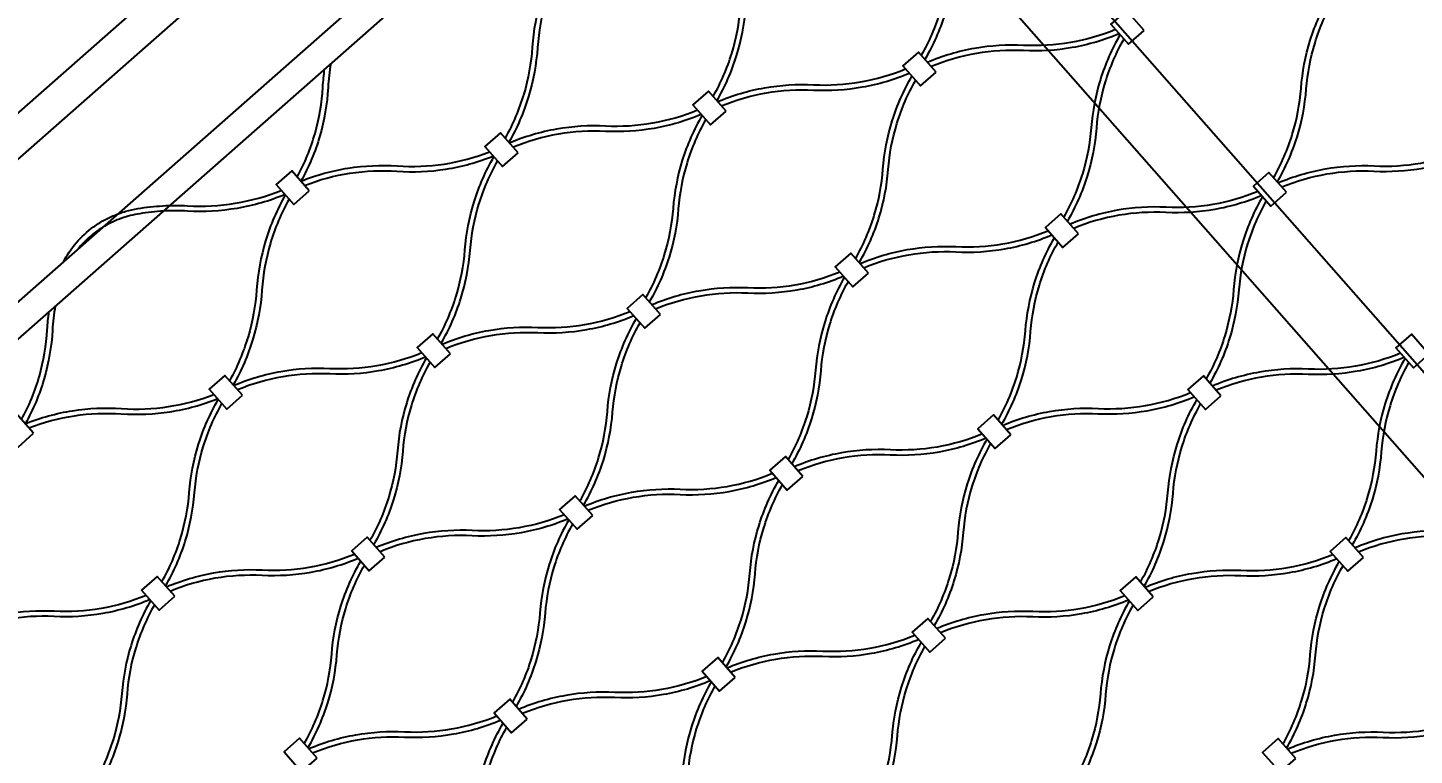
# Model space of a CAD drawing. Header units: millimetres. Extents: x 832728086 to 834530684, y 817551485 to 818349469.
# Drawn here: x 834421285.9 to 834421686.2, y 817820024.3 to 817820234.3 of the extents above; entities that cross this region are included whole.
import ezdxf

# ---------------------------------------------------------------- set-up
doc = ezdxf.new("R2010")
doc.units = ezdxf.units.MM
doc.header["$LTSCALE"] = 100
doc.layers.add('056-Railing-l', color=6, linetype='Continuous', lineweight=25)
doc.layers.add('DLN0401_', color=7, linetype='Continuous')
doc.layers.add('mesh- l', color=8, linetype='Continuous')
doc.styles.get("Standard").update_dxf_attribs({"font": 'swiss.ttf'})

msp = doc.modelspace()

# ---------------------------------------------------------------- linework, layer by layer
at = {"layer": '056-Railing-l', "elevation": 0.0052}
msp.add_lwpolyline([(834421468.1417, 817820359.3514), (834420473.4859, 817819483.9798, -0.41421356), (834420466.4291, 817819484.43), (834420436.8041, 817819518.0919, -0.41421356), (834420437.2543, 817819525.1486), (834421431.9101, 817820400.5202)], format="xyb", dxfattribs=at)
msp.add_lwpolyline([(834421465.2885, 817820370.1616), (834420463.1258, 817819488.1834)], dxfattribs=at)
at = {"layer": '056-Railing-l'}
for points in [[(834421507.0916, 817820341.5826), (834422027.0409, 817819750.7814)], [(834420492.1342, 817819459.0009), (834421490.546, 817820337.6782)], [(834420497.4194, 817819452.9954), (834421495.8313, 817820331.6727)], [(834421492.0779, 817820328.3694), (834422012.0272, 817819737.5682)]]:
    msp.add_lwpolyline(points, dxfattribs=at)
at = {"layer": 'mesh- l'}
for points in [[(834421560.1356, 817820279.0108, 0.05643381), (834421554.444, 817820266.0648, 0.05608633), (834421551.7813, 817820252.1747, -0.05520174), (834421549.2482, 817820238.8336, -0.05548959), (834421543.8506, 817820226.3739)], [(834421561.2025, 817820277.7986, 0.05541212), (834421555.8185, 817820265.3505, 0.05509445), (834421553.2913, 817820252.0245, -0.0561917), (834421550.6226, 817820238.1194, -0.05650781), (834421544.9172, 817820225.162)], [(834421483.7694, 817820214.4193, 0.05541212), (834421489.1534, 817820226.8675, 0.05509445), (834421491.6806, 817820240.1934, -0.0561917), (834421494.3493, 817820254.0986, -0.05650781), (834421500.0547, 817820267.056)], [(834421484.8363, 817820213.2071, 0.05643381), (834421490.5279, 817820226.1532, 0.05608633), (834421493.1906, 817820240.0433, -0.05520174), (834421495.7237, 817820253.3844, -0.05548959), (834421501.1213, 817820265.8441)], [(834421439.83, 817820256.0503, 0.05606721), (834421434.1495, 817820242.8319, 0.05608013), (834421431.548, 817820228.6817, -0.05502564), (834421429.0844, 817820215.1217, -0.05501314), (834421423.7229, 817820202.4254)], [(834421440.9027, 817820254.8315, 0.05501314), (834421435.5411, 817820242.1352, 0.05502564), (834421433.0776, 817820228.5752, -0.05608013), (834421430.476, 817820214.4251, -0.05606721), (834421424.7955, 817820201.2066)], [(834421645.5832, 817820191.0015, 0.05541212), (834421650.9671, 817820203.4496, 0.05509445), (834421653.4944, 817820216.7756, -0.0561917), (834421656.163, 817820230.6807, -0.05650781), (834421661.8684, 817820243.6381)], [(834421646.65, 817820189.7892, 0.05643381), (834421652.3416, 817820202.7353, 0.05608633), (834421655.0043, 817820216.6254, -0.05520174), (834421657.5374, 817820229.9665, -0.05548959), (834421662.935, 817820242.4262)], [(834421599.9585, 817820233.7614, -0.05541212), (834421586.9272, 817820230.0027, -0.05509445), (834421573.3881, 817820229.1891, 0.0561917), (834421559.2566, 817820228.3089, 0.05650781), (834421545.6793, 817820224.2961)], [(834421601.0254, 817820232.5492, -0.05643381), (834421587.4611, 817820228.5486, -0.05608633), (834421573.3452, 817820227.6723, 0.05520174), (834421559.7904, 817820226.8548, 0.05548959), (834421546.7459, 817820223.0841)], [(834421601.2561, 817820232.287, 0.05643381), (834421595.5645, 817820219.3409, 0.05608633), (834421592.9018, 817820205.4508, -0.05520174), (834421590.3687, 817820192.1097, -0.05548959), (834421584.9712, 817820179.65)], [(834421602.323, 817820231.0747, 0.05541212), (834421596.9391, 817820218.6266, 0.05509445), (834421594.4118, 817820205.3006, -0.0561917), (834421591.7431, 817820191.3955, -0.05650781), (834421586.0378, 817820178.4381)], [(834421373.3987, 817820223.9229, 0.01408953), (834421372.9074, 817820220.479, 0.01402125), (834421372.6103, 817820217.013, -0.05610981), (834421370.2201, 817820203.0515, -0.05708383), (834421364.7615, 817820189.9844)], [(834421363.6873, 817820191.2018, 0.05599537), (834421368.8367, 817820203.7533, 0.05505305), (834421371.0983, 817820217.1331, -0.01031828), (834421371.303, 817820219.7487, -0.01035536), (834421371.6156, 817820222.3536)], [(834421485.0671, 817820212.9449, -0.05643381), (834421498.6313, 817820216.9455, -0.05608633), (834421512.7472, 817820217.8218, 0.05520174), (834421526.302, 817820218.6392, 0.05548959), (834421539.3465, 817820222.4099)], [(834421486.1339, 817820211.7327, -0.05541212), (834421499.1652, 817820215.4913, -0.05509445), (834421512.7043, 817820216.3049, 0.0561917), (834421526.8358, 817820217.1852, 0.05650781), (834421540.4131, 817820221.198)], [(834421524.89, 817820167.6954, 0.05541212), (834421530.2739, 817820180.1436, 0.05509445), (834421532.8012, 817820193.4695, -0.0561917), (834421535.4698, 817820207.3747, -0.05650781), (834421541.1752, 817820220.3321)], [(834421525.9568, 817820166.4832, 0.05643381), (834421531.6484, 817820179.4293, 0.05608633), (834421534.3111, 817820193.3194, -0.05520174), (834421536.8442, 817820206.6605, -0.05548959), (834421542.2418, 817820219.1202)], [(834421479.2653, 817820210.4554, -0.05541212), (834421466.234, 817820206.6967, -0.05509445), (834421452.6949, 817820205.8831, 0.0561917), (834421438.5634, 817820205.0028, 0.05650781), (834421424.9861, 817820200.99)], [(834421480.3322, 817820209.2431, -0.05643381), (834421466.7679, 817820205.2426, -0.05608633), (834421452.652, 817820204.3663, 0.05520174), (834421439.0972, 817820203.5488, 0.05548959), (834421426.0527, 817820199.7781)], [(834421480.5629, 817820208.9809, 0.05643381), (834421474.8713, 817820196.0349, 0.05608633), (834421472.2086, 817820182.1448, -0.05520174), (834421469.6755, 817820168.8037, -0.05548959), (834421464.278, 817820156.344)], [(834421481.6298, 817820207.7687, 0.05541212), (834421476.2459, 817820195.3206, 0.05509445), (834421473.7186, 817820181.9946, -0.0561917), (834421471.0499, 817820168.0895, -0.05650781), (834421465.3446, 817820155.132)], [(834421364.7615, 817820189.9844, -0.05708602), (834421378.4111, 817820193.756, -0.05611313), (834421392.562, 817820194.3711, 0.0550563), (834421406.1196, 817820194.9317, 0.05599755), (834421419.2188, 817820198.4614)], [(834421365.8341, 817820188.7656, -0.05599755), (834421378.9332, 817820192.2953, -0.0550563), (834421392.4909, 817820192.8559, 0.05611313), (834421406.6418, 817820193.471, 0.05708602), (834421420.2914, 817820197.2427)], [(834421404.1968, 817820144.3894, 0.05541212), (834421409.5807, 817820156.8376, 0.05509445), (834421412.108, 817820170.1635, -0.0561917), (834421414.7766, 817820184.0687, -0.05650781), (834421420.482, 817820197.0261)], [(834421405.2636, 817820143.1772, 0.05643381), (834421410.9552, 817820156.1232, 0.05608633), (834421413.6179, 817820170.0134, -0.05520174), (834421416.151, 817820183.3544, -0.05548959), (834421421.5486, 817820195.8141)], [(834421646.8808, 817820189.527, -0.05643381), (834421660.4451, 817820193.5276, -0.05608633), (834421674.5609, 817820194.4039, 0.05520174), (834421688.1157, 817820195.2214, 0.05548959), (834421701.1602, 817820198.9921)], [(834421647.9476, 817820188.3148, -0.05541212), (834421660.9789, 817820192.0735, -0.05509445), (834421674.518, 817820192.8871, 0.0561917), (834421688.6495, 817820193.7673, 0.05650781), (834421702.2268, 817820197.7801)], [(834421296.0905, 817820166.5427, -0.05860139), (834421299.8975, 817820172.1906, -0.05917135), (834421304.9156, 817820176.7949, -0.02930836), (834421307.812, 817820178.6335, -0.02849228), (834421310.9014, 817820180.126, -0.02885387), (834421314.2463, 817820181.2919, -0.02749601), (834421317.7016, 817820182.0744, -0.0280161), (834421324.8612, 817820182.8776, -0.02801983), (834421332.0658, 817820182.8753, 0.05502888), (834421345.8276, 817820183.6136, 0.05501523), (834421359.0971, 817820187.3356)], [(834421360.1713, 817820186.1181, -0.05606931), (834421346.3436, 817820182.1453, -0.05608344), (834421331.979, 817820181.3444, 0.02749376), (834421325.078, 817820181.3539, 0.02749016), (834421318.2176, 817820180.6062, 0.04356081), (834421313.0228, 817820179.2764, 0.04700524), (834421308.1553, 817820177.0346, 0.04659424), (834421303.9335, 817820174.0292, 0.04734182), (834421300.3474, 817820170.2891)], [(834421360.2573, 817820186.0204, 0.05606721), (834421354.5768, 817820172.802, 0.05608013), (834421351.9753, 817820158.6518, -0.05502564), (834421349.5117, 817820145.0918, -0.05501314), (834421344.1502, 817820132.3955)], [(834421361.33, 817820184.8016, 0.05501314), (834421355.9684, 817820172.1053, 0.05502564), (834421353.5049, 817820158.5453, -0.05608013), (834421350.9034, 817820144.3952, -0.05606721), (834421345.2228, 817820131.1767)], [(834421641.079, 817820187.0375, -0.05541212), (834421628.0477, 817820183.2789, -0.05509445), (834421614.5086, 817820182.4652, 0.0561917), (834421600.3771, 817820181.585, 0.05650781), (834421586.7998, 817820177.5722)], [(834421642.1459, 817820185.8253, -0.05643381), (834421628.5816, 817820181.8247, -0.05608633), (834421614.4657, 817820180.9484, 0.05520174), (834421600.9109, 817820180.1309, 0.05548959), (834421587.8664, 817820176.3602)], [(834421642.3767, 817820185.5631, 0.05643381), (834421636.6851, 817820172.617, 0.05608633), (834421634.0223, 817820158.7269, -0.05520174), (834421631.4892, 817820145.3858, -0.05548959), (834421626.0917, 817820132.9261)], [(834421643.4435, 817820184.3508, 0.05541212), (834421638.0596, 817820171.9027, 0.05509445), (834421635.5323, 817820158.5767, -0.0561917), (834421632.8637, 817820144.6716, -0.05650781), (834421627.1583, 817820131.7142)], [(834421526.1876, 817820166.221, -0.05643381), (834421539.7519, 817820170.2216, -0.05608633), (834421553.8677, 817820171.0979, 0.05520174), (834421567.4225, 817820171.9154, 0.05548959), (834421580.4671, 817820175.6861)], [(834421527.2544, 817820165.0088, -0.05541212), (834421540.2857, 817820168.7674, -0.05509445), (834421553.8248, 817820169.5811, 0.0561917), (834421567.9563, 817820170.4613, 0.05650781), (834421581.5336, 817820174.4741)], [(834421566.0105, 817820120.9716, 0.05541212), (834421571.3944, 817820133.4197, 0.05509445), (834421573.9217, 817820146.7457, -0.0561917), (834421576.5903, 817820160.6508, -0.05650781), (834421582.2957, 817820173.6082)], [(834421567.0773, 817820119.7593, 0.05643381), (834421572.7689, 817820132.7054, 0.05608633), (834421575.4317, 817820146.5955, -0.05520174), (834421577.9648, 817820159.9366, -0.05548959), (834421583.3623, 817820172.3963)], [(834421520.3858, 817820163.7315, -0.05541212), (834421507.3545, 817820159.9728, -0.05509445), (834421493.8154, 817820159.1592, 0.0561917), (834421479.6839, 817820158.2789, 0.05650781), (834421466.1066, 817820154.2661)], [(834421521.4527, 817820162.5193, -0.05643381), (834421507.8884, 817820158.5187, -0.05608633), (834421493.7725, 817820157.6424, 0.05520174), (834421480.2177, 817820156.8249, 0.05548959), (834421467.1732, 817820153.0542)], [(834421521.6835, 817820162.257, 0.05643381), (834421515.9919, 817820149.311, 0.05608633), (834421513.3291, 817820135.4209, -0.05520174), (834421510.796, 817820122.0798, -0.05548959), (834421505.3985, 817820109.6201)], [(834421522.7503, 817820161.0448, 0.05541212), (834421517.3664, 817820148.5967, 0.05509445), (834421514.8391, 817820135.2707, -0.0561917), (834421512.1705, 817820121.3656, -0.05650781), (834421506.4651, 817820108.4082)], [(834421284.1146, 817820121.1719, 0.05599537), (834421289.264, 817820133.7234, 0.05505305), (834421291.5257, 817820147.1032, -0.01031828), (834421291.7303, 817820149.7188, -0.01035536), (834421292.0429, 817820152.3237)], [(834421293.8261, 817820153.8929, 0.01408953), (834421293.3347, 817820150.4491, 0.01402125), (834421293.0377, 817820146.9831, -0.05610981), (834421290.6474, 817820133.0216, -0.05708383), (834421285.1888, 817820119.9545)], [(834421405.4944, 817820142.915, -0.05643381), (834421419.0587, 817820146.9155, -0.05608633), (834421433.1745, 817820147.7919, 0.05520174), (834421446.7293, 817820148.6093, 0.05548959), (834421459.7739, 817820152.38)], [(834421406.5612, 817820141.7027, -0.05541212), (834421419.5925, 817820145.4614, -0.05509445), (834421433.1316, 817820146.275, 0.0561917), (834421447.2631, 817820147.1553, 0.05650781), (834421460.8405, 817820151.1681)], [(834421445.3173, 817820097.6655, 0.05541212), (834421450.7012, 817820110.1137, 0.05509445), (834421453.2285, 817820123.4396, -0.0561917), (834421455.8971, 817820137.3448, -0.05650781), (834421461.6025, 817820150.3022)], [(834421446.3841, 817820096.4533, 0.05643381), (834421452.0757, 817820109.3993, 0.05608633), (834421454.7385, 817820123.2895, -0.05520174), (834421457.2716, 817820136.6306, -0.05548959), (834421462.6691, 817820149.0902)], [(834421399.6926, 817820140.4255, -0.05541212), (834421386.6613, 817820136.6668, -0.05509445), (834421373.1222, 817820135.8532, 0.0561917), (834421358.9907, 817820134.9729, 0.05650781), (834421345.4134, 817820130.9601)], [(834421682.1996, 817820140.3136, -0.05541212), (834421669.1682, 817820136.555, -0.05509445), (834421655.6292, 817820135.7413, 0.0561917), (834421641.4977, 817820134.8611, 0.05650781), (834421627.9203, 817820130.8483)], [(834421400.7595, 817820139.2132, -0.05643381), (834421387.1952, 817820135.2127, -0.05608633), (834421373.0793, 817820134.3363, 0.05520174), (834421359.5245, 817820133.5189, 0.05548959), (834421346.48, 817820129.7482)], [(834421400.9903, 817820138.951, 0.05643381), (834421395.2987, 817820126.005, 0.05608633), (834421392.6359, 817820112.1148, -0.05520174), (834421390.1028, 817820098.7738, -0.05548959), (834421384.7053, 817820086.3141)], [(834421402.0571, 817820137.7388, 0.05541212), (834421396.6732, 817820125.2907, 0.05509445), (834421394.1459, 817820111.9647, -0.0561917), (834421391.4773, 817820098.0595, -0.05650781), (834421385.7719, 817820085.1021)], [(834421683.2664, 817820139.1014, -0.05643381), (834421669.7021, 817820135.1008, -0.05608633), (834421655.5863, 817820134.2245, 0.05520174), (834421642.0315, 817820133.407, 0.05548959), (834421628.9869, 817820129.6363)], [(834421683.4972, 817820138.8392, 0.05643381), (834421677.8056, 817820125.8931, 0.05608633), (834421675.1428, 817820112.003, -0.05520174), (834421672.6097, 817820098.6619, -0.05548959), (834421667.2122, 817820086.2022)], [(834421684.564, 817820137.627, 0.05541212), (834421679.1801, 817820125.1788, 0.05509445), (834421676.6528, 817820111.8529, -0.0561917), (834421673.9842, 817820097.9477, -0.05650781), (834421668.2788, 817820084.9903)], [(834421285.1888, 817820119.9545, -0.05708602), (834421298.8384, 817820123.7261, -0.05611313), (834421312.9893, 817820124.3412, 0.0550563), (834421326.5469, 817820124.9018, 0.05599755), (834421339.6461, 817820128.4315)], [(834421567.3081, 817820119.4971, -0.05643381), (834421580.8724, 817820123.4977, -0.05608633), (834421594.9883, 817820124.374, 0.05520174), (834421608.5431, 817820125.1915, 0.05548959), (834421621.5876, 817820128.9622)], [(834421568.3749, 817820118.2849, -0.05541212), (834421581.4063, 817820122.0435, -0.05509445), (834421594.9453, 817820122.8572, 0.0561917), (834421609.0769, 817820123.7374, 0.05650781), (834421622.6542, 817820127.7502)], [(834421286.2614, 817820118.7357, -0.05599755), (834421299.3606, 817820122.2654, -0.0550563), (834421312.9182, 817820122.826, 0.05611313), (834421327.0691, 817820123.4411, 0.05708602), (834421340.7187, 817820127.2127)], [(834421324.6241, 817820074.3595, 0.05541212), (834421330.008, 817820086.8076, 0.05509445), (834421332.5353, 817820100.1336, -0.0561917), (834421335.2039, 817820114.0387, -0.05650781), (834421340.9093, 817820126.9962)], [(834421325.6909, 817820073.1473, 0.05643381), (834421331.3825, 817820086.0933, 0.05608633), (834421334.0453, 817820099.9834, -0.05520174), (834421336.5784, 817820113.3245, -0.05548959), (834421341.9759, 817820125.7842)], [(834421607.131, 817820074.2477, 0.05541212), (834421612.5149, 817820086.6958, 0.05509445), (834421615.0422, 817820100.0218, -0.0561917), (834421617.7108, 817820113.9269, -0.05650781), (834421623.4162, 817820126.8843)], [(834421608.1978, 817820073.0354, 0.05643381), (834421613.8894, 817820085.9815, 0.05608633), (834421616.5522, 817820099.8716, -0.05520174), (834421619.0853, 817820113.2127, -0.05548959), (834421624.4828, 817820125.6724)], [(834421561.5064, 817820117.0076, -0.05541212), (834421548.475, 817820113.2489, -0.05509445), (834421534.936, 817820112.4353, 0.0561917), (834421520.8045, 817820111.5551, 0.05650781), (834421507.2271, 817820107.5423)], [(834421562.5732, 817820115.7954, -0.05643381), (834421549.0089, 817820111.7948, -0.05608633), (834421534.8931, 817820110.9185, 0.05520174), (834421521.3383, 817820110.101, 0.05548959), (834421508.2937, 817820106.3303)], [(834421562.804, 817820115.5332, 0.05643381), (834421557.1124, 817820102.5871, 0.05608633), (834421554.4496, 817820088.697, -0.05520174), (834421551.9165, 817820075.3559, -0.05548959), (834421546.519, 817820062.8962)], [(834421563.8708, 817820114.3209, 0.05541212), (834421558.4869, 817820101.8728, 0.05509445), (834421555.9596, 817820088.5468, -0.0561917), (834421553.291, 817820074.6417, -0.05650781), (834421547.5856, 817820061.6843)], [(834421446.6149, 817820096.1911, -0.05643381), (834421460.1792, 817820100.1917, -0.05608633), (834421474.2951, 817820101.068, 0.05520174), (834421487.8499, 817820101.8854, 0.05548959), (834421500.8944, 817820105.6561)], [(834421447.6817, 817820094.9789, -0.05541212), (834421460.7131, 817820098.7375, -0.05509445), (834421474.2521, 817820099.5511, 0.0561917), (834421488.3837, 817820100.4314, 0.05650781), (834421501.961, 817820104.4442)], [(834421486.4378, 817820050.9416, 0.05541212), (834421491.8217, 817820063.3898, 0.05509445), (834421494.349, 817820076.7157, -0.0561917), (834421497.0176, 817820090.6209, -0.05650781), (834421502.723, 817820103.5783)], [(834421487.5046, 817820049.7294, 0.05643381), (834421493.1963, 817820062.6755, 0.05608633), (834421495.859, 817820076.5656, -0.05520174), (834421498.3921, 817820089.9067, -0.05548959), (834421503.7896, 817820102.3664)], [(834421440.8132, 817820093.7016, -0.05541212), (834421427.7818, 817820089.9429, -0.05509445), (834421414.2428, 817820089.1293, 0.0561917), (834421400.1113, 817820088.249, 0.05650781), (834421386.5339, 817820084.2362)], [(834421441.88, 817820092.4893, -0.05643381), (834421428.3157, 817820088.4888, -0.05608633), (834421414.1999, 817820087.6125, 0.05520174), (834421400.6451, 817820086.795, 0.05548959), (834421387.6005, 817820083.0243)], [(834421442.1108, 817820092.2271, 0.05643381), (834421436.4192, 817820079.2811, 0.05608633), (834421433.7564, 817820065.391, -0.05520174), (834421431.2234, 817820052.0499, -0.05548959), (834421425.8258, 817820039.5902)], [(834421723.3201, 817820093.5897, -0.05541212), (834421710.2888, 817820089.8311, -0.05509445), (834421696.7497, 817820089.0175, 0.0561917), (834421682.6182, 817820088.1372, 0.05650781), (834421669.0409, 817820084.1244)], [(834421724.3869, 817820092.3775, -0.05643381), (834421710.8226, 817820088.3769, -0.05608633), (834421696.7068, 817820087.5006, 0.05520174), (834421683.152, 817820086.6832, 0.05548959), (834421670.1075, 817820082.9125)], [(834421443.1776, 817820091.0149, 0.05541212), (834421437.7937, 817820078.5668, 0.05509445), (834421435.2664, 817820065.2408, -0.0561917), (834421432.5978, 817820051.3357, -0.05650781), (834421426.8924, 817820038.3782)], [(834421325.9217, 817820072.8851, -0.05643381), (834421339.486, 817820076.8856, -0.05608633), (834421353.6019, 817820077.7619, 0.05520174), (834421367.1567, 817820078.5794, 0.05548959), (834421380.2012, 817820082.3501)], [(834421326.9886, 817820071.6728, -0.05541212), (834421340.0199, 817820075.4315, -0.05509445), (834421353.5589, 817820076.2451, 0.0561917), (834421367.6905, 817820077.1254, 0.05650781), (834421381.2678, 817820081.1382)], [(834421365.7446, 817820027.6356, 0.05541212), (834421371.1285, 817820040.0837, 0.05509445), (834421373.6558, 817820053.4097, -0.0561917), (834421376.3244, 817820067.3149, -0.05650781), (834421382.0298, 817820080.2723)], [(834421608.4286, 817820072.7732, -0.05643381), (834421621.9929, 817820076.7738, -0.05608633), (834421636.1088, 817820077.6501, 0.05520174), (834421649.6636, 817820078.4676, 0.05548959), (834421662.7081, 817820082.2383)], [(834421609.4955, 817820071.561, -0.05541212), (834421622.5268, 817820075.3197, -0.05509445), (834421636.0659, 817820076.1333, 0.0561917), (834421650.1974, 817820077.0135, 0.05650781), (834421663.7747, 817820081.0263)], [(834421648.2515, 817820027.5238, 0.05541212), (834421653.6354, 817820039.9719, 0.05509445), (834421656.1627, 817820053.2979, -0.0561917), (834421658.8314, 817820067.203, -0.05650781), (834421664.5367, 817820080.1604)], [(834421366.8115, 817820026.4234, 0.05643381), (834421372.5031, 817820039.3694, 0.05608633), (834421375.1658, 817820053.2596, -0.05520174), (834421377.6989, 817820066.6006, -0.05548959), (834421383.0964, 817820079.0603)], [(834421649.3184, 817820026.3116, 0.05643381), (834421655.01, 817820039.2576, 0.05608633), (834421657.6727, 817820053.1477, -0.05520174), (834421660.2058, 817820066.4888, -0.05548959), (834421665.6033, 817820078.9485)], [(834421320.12, 817820070.3955, -0.05541212), (834421307.0887, 817820066.6369, -0.05509445), (834421293.5496, 817820065.8233, 0.0561917), (834421279.4181, 817820064.943, 0.05650781), (834421265.8407, 817820060.9302)], [(834421321.1868, 817820069.1833, -0.05643381), (834421307.6225, 817820065.1827, -0.05608633), (834421293.5067, 817820064.3064, 0.05520174), (834421279.9519, 817820063.489, 0.05548959), (834421266.9073, 817820059.7183)], [(834421321.4176, 817820068.9211, 0.05643381), (834421315.726, 817820055.9751, 0.05608633), (834421313.0633, 817820042.0849, -0.05520174), (834421310.5302, 817820028.7438, -0.05548959), (834421305.1326, 817820016.2842)], [(834421322.4844, 817820067.7089, 0.05541212), (834421317.1005, 817820055.2607, 0.05509445), (834421314.5732, 817820041.9348, -0.0561917), (834421311.9046, 817820028.0296, -0.05650781), (834421306.1992, 817820015.0722)], [(834421602.6269, 817820070.2837, -0.05541212), (834421589.5956, 817820066.5251, -0.05509445), (834421576.0565, 817820065.7114, 0.0561917), (834421561.925, 817820064.8312, 0.05650781), (834421548.3477, 817820060.8184)], [(834421603.6937, 817820069.0715, -0.05643381), (834421590.1294, 817820065.0709, -0.05608633), (834421576.0136, 817820064.1946, 0.05520174), (834421562.4588, 817820063.3771, 0.05548959), (834421549.4143, 817820059.6064)], [(834421603.9245, 817820068.8093, 0.05643381), (834421598.2329, 817820055.8632, 0.05608633), (834421595.5702, 817820041.9731, -0.05520174), (834421593.0371, 817820028.632, -0.05548959), (834421587.6395, 817820016.1723)], [(834421604.9914, 817820067.597, 0.05541212), (834421599.6074, 817820055.1489, 0.05509445), (834421597.0802, 817820041.8229, -0.0561917), (834421594.4115, 817820027.9178, -0.05650781), (834421588.7061, 817820014.9604)], [(834421487.7354, 817820049.4672, -0.05643381), (834421501.2997, 817820053.4678, -0.05608633), (834421515.4156, 817820054.3441, 0.05520174), (834421528.9704, 817820055.1616, 0.05548959), (834421542.0149, 817820058.9323)], [(834421488.8023, 817820048.255, -0.05541212), (834421501.8336, 817820052.0136, -0.05509445), (834421515.3727, 817820052.8273, 0.0561917), (834421529.5042, 817820053.7075, 0.05650781), (834421543.0815, 817820057.7203)], [(834421527.5583, 817820004.2178, 0.05541212), (834421532.9422, 817820016.6659, 0.05509445), (834421535.4695, 817820029.9919, -0.0561917), (834421538.1382, 817820043.897, -0.05650781), (834421543.8435, 817820056.8544)], [(834421528.6252, 817820003.0055, 0.05643381), (834421534.3168, 817820015.9516, 0.05608633), (834421536.9795, 817820029.8417, -0.05520174), (834421539.5126, 817820043.1828, -0.05548959), (834421544.9101, 817820055.6425)], [(834421481.9337, 817820046.9777, -0.05541212), (834421468.9024, 817820043.219, -0.05509445), (834421455.3633, 817820042.4054, 0.0561917), (834421441.2318, 817820041.5251, 0.05650781), (834421427.6545, 817820037.5123)], [(834421483.0005, 817820045.7655, -0.05643381), (834421469.4363, 817820041.7649, -0.05608633), (834421455.3204, 817820040.8886, 0.05520174), (834421441.7656, 817820040.0711, 0.05548959), (834421428.7211, 817820036.3004)], [(834421483.2313, 817820045.5032, 0.05643381), (834421477.5397, 817820032.5572, 0.05608633), (834421474.877, 817820018.6671, -0.05520174), (834421472.3439, 817820005.326, -0.05548959), (834421466.9463, 817819992.8663)], [(834421484.2982, 817820044.291, 0.05541212), (834421478.9142, 817820031.8429, 0.05509445), (834421476.387, 817820018.5169, -0.0561917), (834421473.7183, 817820004.6118, -0.05650781), (834421468.0129, 817819991.6544)], [(834421367.0422, 817820026.1612, -0.05643381), (834421380.6065, 817820030.1617, -0.05608633), (834421394.7224, 817820031.0381, 0.05520174), (834421408.2772, 817820031.8555, 0.05548959), (834421421.3217, 817820035.6262)], [(834421649.5491, 817820026.0493, -0.05643381), (834421663.1134, 817820030.0499, -0.05608633), (834421677.2293, 817820030.9262, 0.05520174), (834421690.7841, 817820031.7437, 0.05548959), (834421703.8286, 817820035.5144)], [(834421368.1091, 817820024.9489, -0.05541212), (834421381.1404, 817820028.7076, -0.05509445), (834421394.6795, 817820029.5212, 0.0561917), (834421408.811, 817820030.4015, 0.05650781), (834421422.3883, 817820034.4143)], [(834421406.8651, 817819980.9117, 0.05541212), (834421412.2491, 817819993.3599, 0.05509445), (834421414.7763, 817820006.6858, -0.0561917), (834421417.445, 817820020.591, -0.05650781), (834421423.1504, 817820033.5484)], [(834421407.932, 817819979.6995, 0.05643381), (834421413.6236, 817819992.6455, 0.05608633), (834421416.2863, 817820006.5357, -0.05520174), (834421418.8194, 817820019.8767, -0.05548959), (834421424.2169, 817820032.3364)], [(834421650.616, 817820024.8371, -0.05541212), (834421663.6473, 817820028.5958, -0.05509445), (834421677.1864, 817820029.4094, 0.0561917), (834421691.3179, 817820030.2897, 0.05650781), (834421704.8952, 817820034.3025)]]:
    msp.add_lwpolyline(points, format="xyb", dxfattribs=at)
for points in [[(834421608.1769, 817820233.5049), (834421603.1128, 817820239.2591), (834421598.6087, 817820235.2952), (834421603.6728, 817820229.5409)], [(834421548.134, 817820221.5069), (834421543.0698, 817820227.2611), (834421538.5657, 817820223.2972), (834421543.6299, 817820217.5429)], [(834421548.134, 817820221.5069), (834421543.0698, 817820227.2611), (834421538.5657, 817820223.2972), (834421543.6299, 817820217.5429)], [(834421487.4837, 817820210.1989), (834421482.4196, 817820215.9531), (834421477.9155, 817820211.9892), (834421482.9796, 817820206.2349)], [(834421427.4408, 817820198.2009), (834421422.3766, 817820203.9551), (834421417.8725, 817820199.9911), (834421422.9367, 817820194.2369)], [(834421427.4408, 817820198.2009), (834421422.3766, 817820203.9551), (834421417.8725, 817820199.9911), (834421422.9367, 817820194.2369)], [(834421367.1803, 817820187.2359), (834421362.1162, 817820192.9901), (834421357.6121, 817820189.0262), (834421362.6762, 817820183.2719)], [(834421367.1803, 817820187.2359), (834421362.1162, 817820192.9901), (834421357.6121, 817820189.0262), (834421362.6762, 817820183.2719)], [(834421649.2975, 817820186.781), (834421644.2333, 817820192.5353), (834421639.7292, 817820188.5713), (834421644.7934, 817820182.8171)], [(834421589.2545, 817820174.783), (834421584.1903, 817820180.5372), (834421579.6862, 817820176.5733), (834421584.7504, 817820170.819)], [(834421528.6043, 817820163.475), (834421523.5401, 817820169.2292), (834421519.036, 817820165.2653), (834421524.1002, 817820159.511)], [(834421468.5613, 817820151.477), (834421463.4971, 817820157.2312), (834421458.993, 817820153.2673), (834421464.0572, 817820147.513)], [(834421468.5613, 817820151.477), (834421463.4971, 817820157.2312), (834421458.993, 817820153.2673), (834421464.0572, 817820147.513)], [(834421407.9111, 817820140.169), (834421402.8469, 817820145.9232), (834421398.3428, 817820141.9592), (834421403.407, 817820136.205)], [(834421407.9111, 817820140.169), (834421402.8469, 817820145.9232), (834421398.3428, 817820141.9592), (834421403.407, 817820136.205)], [(834421690.418, 817820140.0571), (834421685.3538, 817820145.8114), (834421680.8497, 817820141.8474), (834421685.9139, 817820136.0932)], [(834421347.8681, 817820128.1709), (834421342.8039, 817820133.9252), (834421338.2998, 817820129.9612), (834421343.364, 817820124.207)], [(834421347.8681, 817820128.1709), (834421342.8039, 817820133.9252), (834421338.2998, 817820129.9612), (834421343.364, 817820124.207)], [(834421630.375, 817820128.0591), (834421625.3109, 817820133.8134), (834421620.8067, 817820129.8494), (834421625.8709, 817820124.0952)], [(834421287.6077, 817820117.206), (834421282.5435, 817820122.9602), (834421278.0394, 817820118.9963), (834421283.1035, 817820113.242)], [(834421569.7248, 817820116.7511), (834421564.6606, 817820122.5053), (834421560.1565, 817820118.5414), (834421565.2207, 817820112.7871)], [(834421509.6818, 817820104.7531), (834421504.6177, 817820110.5073), (834421500.1135, 817820106.5434), (834421505.1777, 817820100.7891)], [(834421449.0316, 817820093.4451), (834421443.9674, 817820099.1993), (834421439.4633, 817820095.2354), (834421444.5275, 817820089.4811)], [(834421449.0316, 817820093.4451), (834421443.9674, 817820099.1993), (834421439.4633, 817820095.2354), (834421444.5275, 817820089.4811)], [(834421388.9886, 817820081.4471), (834421383.9245, 817820087.2013), (834421379.4204, 817820083.2373), (834421384.4845, 817820077.4831)], [(834421388.9886, 817820081.4471), (834421383.9245, 817820087.2013), (834421379.4204, 817820083.2373), (834421384.4845, 817820077.4831)], [(834421671.4955, 817820081.3352), (834421666.4314, 817820087.0895), (834421661.9273, 817820083.1255), (834421666.9914, 817820077.3713)], [(834421328.3384, 817820070.139), (834421323.2742, 817820075.8933), (834421318.7701, 817820071.9293), (834421323.8343, 817820066.1751)], [(834421610.8453, 817820070.0272), (834421605.7812, 817820075.7815), (834421601.277, 817820071.8175), (834421606.3412, 817820066.0633)], [(834421550.8023, 817820058.0292), (834421545.7382, 817820063.7834), (834421541.2341, 817820059.8195), (834421546.2982, 817820054.0652)], [(834421490.1521, 817820046.7212), (834421485.088, 817820052.4754), (834421480.5838, 817820048.5115), (834421485.648, 817820042.7572)], [(834421490.1521, 817820046.7212), (834421485.088, 817820052.4754), (834421480.5838, 817820048.5115), (834421485.648, 817820042.7572)], [(834421430.1091, 817820034.7232), (834421425.045, 817820040.4774), (834421420.5409, 817820036.5134), (834421425.605, 817820030.7592)], [(834421369.4589, 817820023.4152), (834421364.3948, 817820029.1694), (834421359.8906, 817820025.2054), (834421364.9548, 817820019.4512)], [(834421651.9658, 817820023.3033), (834421646.9017, 817820029.0576), (834421642.3976, 817820025.0936), (834421647.4617, 817820019.3394)]]:
    msp.add_lwpolyline(points, close=True, dxfattribs=at)
for points in [[(834421584.1903, 817820180.5372), (834421579.6862, 817820176.5733)], [(834421589.2545, 817820174.783), (834421584.1903, 817820180.5372)], [(834421579.6862, 817820176.5733), (834421584.7504, 817820170.819)], [(834421584.7504, 817820170.819), (834421589.2545, 817820174.783)], [(834421625.3109, 817820133.8134), (834421620.8067, 817820129.8494)], [(834421630.375, 817820128.0591), (834421625.3109, 817820133.8134)], [(834421620.8067, 817820129.8494), (834421625.8709, 817820124.0952)], [(834421625.8709, 817820124.0952), (834421630.375, 817820128.0591)], [(834421504.6177, 817820110.5073), (834421500.1135, 817820106.5434)], [(834421509.6818, 817820104.7531), (834421504.6177, 817820110.5073)], [(834421500.1135, 817820106.5434), (834421505.1777, 817820100.7891)], [(834421505.1777, 817820100.7891), (834421509.6818, 817820104.7531)], [(834421666.4314, 817820087.0895), (834421661.9273, 817820083.1255)], [(834421671.4955, 817820081.3352), (834421666.4314, 817820087.0895)], [(834421661.9273, 817820083.1255), (834421666.9914, 817820077.3713)], [(834421666.9914, 817820077.3713), (834421671.4955, 817820081.3352)], [(834421545.7382, 817820063.7834), (834421541.2341, 817820059.8195)], [(834421550.8023, 817820058.0292), (834421545.7382, 817820063.7834)], [(834421541.2341, 817820059.8195), (834421546.2982, 817820054.0652)], [(834421546.2982, 817820054.0652), (834421550.8023, 817820058.0292)], [(834421425.045, 817820040.4774), (834421420.5409, 817820036.5134)], [(834421430.1091, 817820034.7232), (834421425.045, 817820040.4774)], [(834421420.5409, 817820036.5134), (834421425.605, 817820030.7592)], [(834421425.605, 817820030.7592), (834421430.1091, 817820034.7232)]]:
    msp.add_lwpolyline(points, dxfattribs=at)

# ---------------------------------------------------------------- texts
at = {"layer": 'DLN0401_'}
msp.add_text('METAL BALUSTRADE', height=150, rotation=41.350197, dxfattribs=at).set_placement((834420595.1137, 817820123.3717))

doc.saveas('drawing.dxf')
